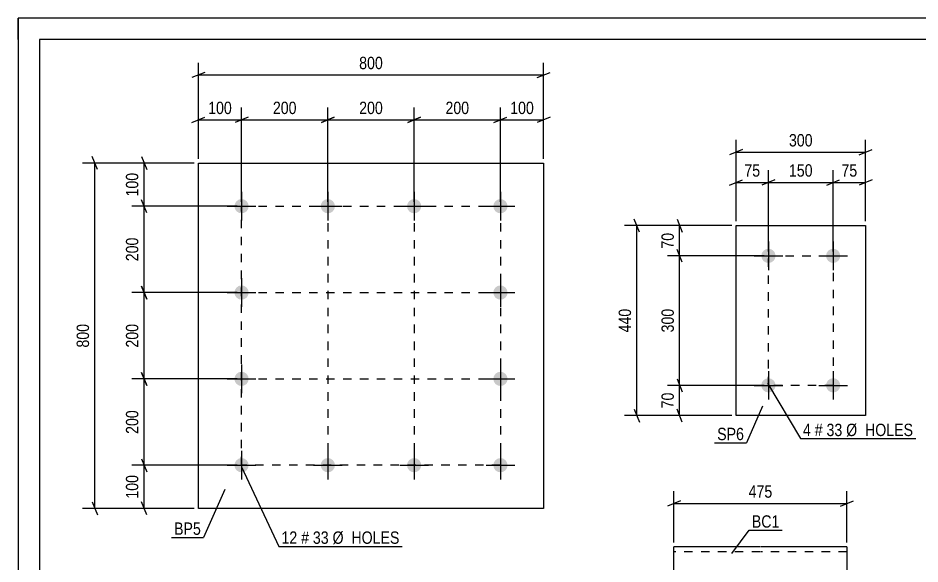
# Model space of a CAD drawing. Header units: millimetres. Extents: x 0 to 420, y 0 to 297.
# Drawn here: x 0 to 209, y 170.5 to 297 of the extents above; entities that cross this region are included whole.
import ezdxf

# ---------------------------------------------------------------- set-up
doc = ezdxf.new("R2010")
doc.units = ezdxf.units.MM
doc.linetypes.add('DXK_LINE_DOT2', pattern=[3.9198, 1.9599, -1.9599])
doc.styles.add('Arial Narrow', font='ARIALN.TTF', dxfattribs={"height": 0.2})

# ---------------------------------------------------------------- blocks, each defined once
blk = doc.blocks.new('Unknown-348435967-1132')
at = {"color": 5, "linetype": 'Continuous'}
for p, q in [((420, 297), (0, 297)), ((0, 297), (0, 0)), ((0, 292), (0, 297)), ((415, 292), (5, 292)), ((5, 292), (5, 5))]:
    blk.add_line(p, q, dxfattribs=at)
blk = doc.blocks.new('Bolt-348435967-2279 - 2245')
at = {"linetype": 'Continuous'}
for points in [[(51.8, 255.06, -1), (51.8, 251.76, -1)], [(71.8, 255.06, -1), (71.8, 251.76, -1)], [(91.8, 255.06, -1), (91.8, 251.76, -1)], [(111.8, 255.06, -1), (111.8, 251.76, -1)], [(51.8, 235.06, -1), (51.8, 231.76, -1)], [(111.8, 235.06, -1), (111.8, 231.76, -1)], [(51.8, 215.06, -1), (51.8, 211.76, -1)], [(111.8, 215.06, -1), (111.8, 211.76, -1)], [(51.8, 195.06, -1), (51.8, 191.76, -1)], [(71.8, 195.06, -1), (71.8, 191.76, -1)], [(91.8, 195.06, -1), (91.8, 191.76, -1)], [(111.8, 195.06, -1), (111.8, 191.76, -1)]]:
    blk.add_hatch(color=1, dxfattribs=at).paths.add_polyline_path(points)
at = {"color": 1, "linetype": 'Continuous'}
for p, q in [((51.8, 256.71), (51.8, 250.11)), ((71.8, 256.71), (71.8, 250.11)), ((91.8, 256.71), (91.8, 250.11)), ((111.8, 256.71), (111.8, 250.11)), ((48.5, 253.41), (55.1, 253.41)), ((68.5, 253.41), (75.1, 253.41)), ((88.5, 253.41), (95.1, 253.41)), ((108.5, 253.41), (115.1, 253.41)), ((51.8, 236.71), (51.8, 230.11)), ((111.8, 236.71), (111.8, 230.11)), ((48.5, 233.41), (55.1, 233.41)), ((108.5, 233.41), (115.1, 233.41)), ((51.8, 216.71), (51.8, 210.11)), ((111.8, 216.71), (111.8, 210.11)), ((48.5, 213.41), (55.1, 213.41)), ((108.5, 213.41), (115.1, 213.41)), ((51.8, 196.71), (51.8, 190.11)), ((71.8, 196.71), (71.8, 190.11)), ((91.8, 196.71), (91.8, 190.11)), ((111.8, 196.71), (111.8, 190.11)), ((48.5, 193.41), (55.1, 193.41)), ((68.5, 193.41), (75.1, 193.41)), ((88.5, 193.41), (95.1, 193.41)), ((108.5, 193.41), (115.1, 193.41))]:
    blk.add_line(p, q, dxfattribs=at)
blk = doc.blocks.new('Part-348435967-2294 - 2245')
at = {"color": 2, "linetype": 'Continuous'}
for p, q in [((41.8, 183.41), (41.8, 263.41)), ((41.8, 263.41), (121.8, 263.41)), ((121.8, 263.41), (121.8, 183.41)), ((121.8, 183.41), (41.8, 183.41))]:
    blk.add_line(p, q, dxfattribs=at)
blk = doc.blocks.new('Bolt-348435967-2156 - 2107')
at = {"linetype": 'Continuous'}
for points in [[(173.91, 243.56, -1), (173.91, 240.26, -1)], [(188.91, 243.56, -1), (188.91, 240.26, -1)], [(173.91, 213.56, -1), (173.91, 210.26, -1)], [(188.91, 213.56, -1), (188.91, 210.26, -1)]]:
    blk.add_hatch(color=1, dxfattribs=at).paths.add_polyline_path(points)
at = {"color": 1, "linetype": 'Continuous'}
for p, q in [((173.91, 245.21), (173.91, 238.61)), ((188.91, 245.21), (188.91, 238.61)), ((170.61, 241.91), (177.21, 241.91)), ((185.61, 241.91), (192.21, 241.91)), ((173.91, 215.21), (173.91, 208.61)), ((188.91, 215.21), (188.91, 208.61)), ((170.61, 211.91), (177.21, 211.91)), ((185.61, 211.91), (192.21, 211.91))]:
    blk.add_line(p, q, dxfattribs=at)
blk = doc.blocks.new('Part-348435967-2123 - 2107')
at = {"color": 2, "linetype": 'Continuous'}
for p, q in [((166.41, 204.91), (166.41, 248.91)), ((166.41, 248.91), (196.41, 248.91)), ((196.41, 248.91), (196.41, 204.91)), ((196.41, 204.91), (166.41, 204.91))]:
    blk.add_line(p, q, dxfattribs=at)
blk = doc.blocks.new('Part-348435967-2392 - 2375')
at = {"color": 2, "linetype": 'Continuous'}
for p, q in [((172.01, 174.53), (152.01, 174.53)), ((152.01, 146.93), (152.01, 174.53)), ((192.11, 174.53), (172.11, 174.53)), ((192.11, 174.53), (192.11, 144.53)), ((152.01, 146.93), (152.01, 144.53)), ((172.01, 144.53), (152.01, 144.53)), ((192.11, 144.53), (172.11, 144.53))]:
    blk.add_line(p, q, dxfattribs=at)
at = {"color": 7, "linetype": 'DXK_LINE_DOT2'}
for p, q in [((172.01, 173.33), (152.01, 173.33)), ((192.11, 173.33), (172.11, 173.33)), ((152.01, 144.71), (152.01, 146.93)), ((152.01, 145.73), (152.01, 145.82)), ((172.01, 145.73), (152.01, 145.73)), ((192.11, 145.73), (172.11, 145.73)), ((192.11, 145.73), (192.11, 145.82))]:
    blk.add_line(p, q, dxfattribs=at)
blk = doc.blocks.new('Rectangle-348435967-9124 - 2245')
at = {"color": 1, "linetype": 'DXK_LINE_DOT2'}
blk.add_lwpolyline([(51.8, 253.41), (111.8, 253.41), (111.8, 193.41), (51.8, 193.41), (51.8, 253.41)], close=True, dxfattribs=at)
blk = doc.blocks.new('Rectangle-348435967-9227 - 2107')
at = {"color": 1, "linetype": 'DXK_LINE_DOT2'}
blk.add_lwpolyline([(173.91, 241.91), (188.91, 241.91), (188.91, 211.91), (173.91, 211.91), (173.91, 241.91)], close=True, dxfattribs=at)
blk = doc.blocks.new('Line-348435967-9135 - 2245')
at = {"color": 1, "linetype": 'DXK_LINE_DOT2'}
blk.add_line((71.8, 253.41), (71.8, 193.41), dxfattribs=at)
blk = doc.blocks.new('Line-348435967-9142 - 2245')
at = {"color": 1, "linetype": 'DXK_LINE_DOT2'}
blk.add_line((91.8, 253.41), (91.8, 193.41), dxfattribs=at)
blk = doc.blocks.new('Line-348435967-9149 - 2245')
at = {"color": 1, "linetype": 'DXK_LINE_DOT2'}
blk.add_line((51.8, 233.41), (111.8, 233.41), dxfattribs=at)
blk = doc.blocks.new('Line-348435967-9156 - 2245')
at = {"color": 1, "linetype": 'DXK_LINE_DOT2'}
blk.add_line((51.8, 213.41), (111.8, 213.41), dxfattribs=at)
blk = doc.blocks.new('StraightDimension-348435967-2361 - 2245')
at = {"color": 7, "linetype": 'Continuous'}
for p, q in [((28.62, 194.91), (29.82, 191.91)), ((50.8, 193.41), (26.37, 193.41)), ((29.22, 183.41), (29.22, 193.41)), ((29.82, 181.91), (28.62, 184.91)), ((40.8, 183.41), (26.37, 183.41))]:
    blk.add_line(p, q, dxfattribs=at)
at = {"color": 0}
blk.add_wipeout([(28.47, 191.75), (24.27, 191.75), (24.27, 185.06), (28.47, 185.06)], dxfattribs=at)
at = {"color": 3, "style": 'Arial Narrow'}
blk.add_text('100', height=2.863, rotation=90.0002, dxfattribs=at).set_placement((27.87, 185.66))
blk = doc.blocks.new('StraightDimension-348435967-2310 - 2245')
at = {"color": 7, "linetype": 'Continuous'}
for p, q in [((91.8, 254.41), (91.8, 276.26)), ((111.8, 254.41), (111.8, 276.26)), ((93.3, 274.01), (90.3, 272.81)), ((110.3, 272.81), (113.3, 274.01)), ((91.8, 273.41), (111.8, 273.41))]:
    blk.add_line(p, q, dxfattribs=at)
at = {"color": 0}
blk.add_wipeout([(105.14, 274.16), (105.14, 278.36), (98.46, 278.36), (98.46, 274.16)], dxfattribs=at)
at = {"color": 3, "style": 'Arial Narrow'}
blk.add_text('200', height=2.863, dxfattribs=at).set_placement((99.06, 274.76))
blk = doc.blocks.new('StraightDimension-348435967-2296 - 2245')
at = {"color": 7, "linetype": 'Continuous'}
for p, q in [((41.8, 264.41), (41.8, 276.26)), ((51.8, 254.41), (51.8, 276.26)), ((40.3, 272.81), (43.3, 274.01)), ((53.3, 274.01), (50.3, 272.81)), ((41.8, 273.41), (51.8, 273.41))]:
    blk.add_line(p, q, dxfattribs=at)
at = {"color": 0}
blk.add_wipeout([(50.14, 274.16), (50.14, 278.36), (43.46, 278.36), (43.46, 274.16)], dxfattribs=at)
at = {"color": 3, "style": 'Arial Narrow'}
blk.add_text('100', height=2.863, dxfattribs=at).set_placement((44.06, 274.76))
blk = doc.blocks.new('StraightDimension-348435967-2306 - 2245')
at = {"color": 7, "linetype": 'Continuous'}
for p, q in [((51.8, 254.41), (51.8, 276.26)), ((71.8, 254.41), (71.8, 276.26)), ((53.3, 274.01), (50.3, 272.81)), ((70.3, 272.81), (73.3, 274.01)), ((51.8, 273.41), (71.8, 273.41))]:
    blk.add_line(p, q, dxfattribs=at)
at = {"color": 0}
blk.add_wipeout([(65.14, 274.16), (65.14, 278.36), (58.46, 278.36), (58.46, 274.16)], dxfattribs=at)
at = {"color": 3, "style": 'Arial Narrow'}
blk.add_text('200', height=2.863, dxfattribs=at).set_placement((59.06, 274.76))
blk = doc.blocks.new('StraightDimension-348435967-2308 - 2245')
at = {"color": 7, "linetype": 'Continuous'}
for p, q in [((71.8, 254.41), (71.8, 276.26)), ((91.8, 254.41), (91.8, 276.26)), ((73.3, 274.01), (70.3, 272.81)), ((90.3, 272.81), (93.3, 274.01)), ((71.8, 273.41), (91.8, 273.41))]:
    blk.add_line(p, q, dxfattribs=at)
at = {"color": 0}
blk.add_wipeout([(85.14, 274.16), (85.14, 278.36), (78.46, 278.36), (78.46, 274.16)], dxfattribs=at)
at = {"color": 3, "style": 'Arial Narrow'}
blk.add_text('200', height=2.863, dxfattribs=at).set_placement((79.06, 274.76))
blk = doc.blocks.new('StraightDimension-348435967-2312 - 2245')
at = {"color": 7, "linetype": 'Continuous'}
for p, q in [((111.8, 254.41), (111.8, 276.26)), ((121.8, 264.41), (121.8, 276.26)), ((110.3, 272.81), (113.3, 274.01)), ((123.3, 274.01), (120.3, 272.81)), ((111.8, 273.41), (121.8, 273.41))]:
    blk.add_line(p, q, dxfattribs=at)
at = {"color": 0}
blk.add_wipeout([(120.14, 274.16), (120.14, 278.36), (113.46, 278.36), (113.46, 274.16)], dxfattribs=at)
at = {"color": 3, "style": 'Arial Narrow'}
blk.add_text('100', height=2.863, dxfattribs=at).set_placement((114.06, 274.76))
blk = doc.blocks.new('StraightDimension-348435967-2323 - 2245')
at = {"color": 7, "linetype": 'Continuous'}
for p, q in [((41.8, 264.41), (41.8, 286.66)), ((121.8, 264.41), (121.8, 286.66)), ((43.3, 284.41), (40.3, 283.21)), ((120.3, 283.21), (123.3, 284.41)), ((41.8, 283.81), (121.8, 283.81))]:
    blk.add_line(p, q, dxfattribs=at)
at = {"color": 0}
blk.add_wipeout([(85.14, 284.56), (85.14, 288.76), (78.46, 288.76), (78.46, 284.56)], dxfattribs=at)
at = {"color": 3, "style": 'Arial Narrow'}
blk.add_text('800', height=2.863, dxfattribs=at).set_placement((79.06, 285.16))
blk = doc.blocks.new('StraightDimension-348435967-2334 - 2245')
at = {"color": 7, "linetype": 'Continuous'}
for p, q in [((40.8, 263.41), (14.95, 263.41)), ((18.4, 261.91), (17.2, 264.91)), ((17.8, 183.41), (17.8, 263.41)), ((17.2, 184.91), (18.4, 181.91)), ((40.8, 183.41), (14.95, 183.41))]:
    blk.add_line(p, q, dxfattribs=at)
at = {"color": 0}
blk.add_wipeout([(17.05, 226.75), (12.85, 226.75), (12.85, 220.06), (17.05, 220.06)], dxfattribs=at)
at = {"color": 3, "style": 'Arial Narrow'}
blk.add_text('800', height=2.863, rotation=90.0002, dxfattribs=at).set_placement((16.45, 220.66))
blk = doc.blocks.new('StraightDimension-348435967-2345 - 2245')
at = {"color": 7, "linetype": 'Continuous'}
for p, q in [((50.8, 253.41), (26.37, 253.41)), ((29.82, 251.91), (28.62, 254.91)), ((29.22, 233.41), (29.22, 253.41)), ((28.62, 234.91), (29.82, 231.91)), ((50.8, 233.41), (26.37, 233.41))]:
    blk.add_line(p, q, dxfattribs=at)
at = {"color": 0}
blk.add_wipeout([(28.47, 246.75), (24.27, 246.75), (24.27, 240.06), (28.47, 240.06)], dxfattribs=at)
at = {"color": 3, "style": 'Arial Narrow'}
blk.add_text('200', height=2.863, rotation=90.0002, dxfattribs=at).set_placement((27.87, 240.66))
blk = doc.blocks.new('StraightDimension-348435967-2347 - 2245')
at = {"color": 7, "linetype": 'Continuous'}
for p, q in [((40.8, 263.41), (26.37, 263.41)), ((28.62, 264.91), (29.82, 261.91)), ((29.22, 253.41), (29.22, 263.41)), ((50.8, 253.41), (26.37, 253.41)), ((29.82, 251.91), (28.62, 254.91))]:
    blk.add_line(p, q, dxfattribs=at)
at = {"color": 0}
blk.add_wipeout([(28.47, 261.75), (24.27, 261.75), (24.27, 255.06), (28.47, 255.06)], dxfattribs=at)
at = {"color": 3, "style": 'Arial Narrow'}
blk.add_text('100', height=2.863, rotation=90.0002, dxfattribs=at).set_placement((27.87, 255.66))
blk = doc.blocks.new('StraightDimension-348435967-2357 - 2245')
at = {"color": 7, "linetype": 'Continuous'}
for p, q in [((29.82, 231.91), (28.62, 234.91)), ((50.8, 233.41), (26.37, 233.41)), ((29.22, 213.41), (29.22, 233.41)), ((50.8, 213.41), (26.37, 213.41)), ((28.62, 214.91), (29.82, 211.91))]:
    blk.add_line(p, q, dxfattribs=at)
at = {"color": 0}
blk.add_wipeout([(28.47, 226.75), (24.27, 226.75), (24.27, 220.06), (28.47, 220.06)], dxfattribs=at)
at = {"color": 3, "style": 'Arial Narrow'}
blk.add_text('200', height=2.863, rotation=90.0002, dxfattribs=at).set_placement((27.87, 220.66))
blk = doc.blocks.new('StraightDimension-348435967-2359 - 2245')
at = {"color": 7, "linetype": 'Continuous'}
for p, q in [((50.8, 213.41), (26.37, 213.41)), ((29.82, 211.91), (28.62, 214.91)), ((29.22, 193.41), (29.22, 213.41)), ((28.62, 194.91), (29.82, 191.91)), ((50.8, 193.41), (26.37, 193.41))]:
    blk.add_line(p, q, dxfattribs=at)
at = {"color": 0}
blk.add_wipeout([(28.47, 206.75), (24.27, 206.75), (24.27, 200.06), (28.47, 200.06)], dxfattribs=at)
at = {"color": 3, "style": 'Arial Narrow'}
blk.add_text('200', height=2.863, rotation=90.0002, dxfattribs=at).set_placement((27.87, 200.66))
blk = doc.blocks.new('StraightDimension-348435967-2220 - 2107')
at = {"color": 7, "linetype": 'Continuous'}
for p, q in [((166.41, 249.91), (166.41, 261.76)), ((173.91, 242.91), (173.91, 261.76)), ((164.91, 258.31), (167.91, 259.51)), ((175.41, 259.51), (172.41, 258.31)), ((166.41, 258.91), (173.91, 258.91))]:
    blk.add_line(p, q, dxfattribs=at)
at = {"color": 0}
blk.add_wipeout([(172.58, 259.66), (172.58, 263.86), (167.73, 263.86), (167.73, 259.66)], dxfattribs=at)
at = {"color": 3, "style": 'Arial Narrow'}
blk.add_text('75', height=2.863, dxfattribs=at).set_placement((168.33, 260.26))
blk = doc.blocks.new('StraightDimension-348435967-2179 - 2107')
at = {"color": 7, "linetype": 'Continuous'}
for p, q in [((152.73, 213.41), (153.93, 210.41)), ((172.91, 211.91), (150.48, 211.91)), ((153.33, 204.91), (153.33, 211.91)), ((165.41, 204.91), (150.48, 204.91)), ((153.93, 203.41), (152.73, 206.41))]:
    blk.add_line(p, q, dxfattribs=at)
at = {"color": 0}
blk.add_wipeout([(152.58, 210.84), (148.38, 210.84), (148.38, 205.98), (152.58, 205.98)], dxfattribs=at)
at = {"color": 3, "style": 'Arial Narrow'}
blk.add_text('70', height=2.863, rotation=90.0002, dxfattribs=at).set_placement((151.98, 206.58))
blk = doc.blocks.new('StraightDimension-348435967-2158 - 2107')
at = {"color": 7, "linetype": 'Continuous'}
for p, q in [((165.41, 248.91), (140.56, 248.91)), ((144.01, 247.41), (142.81, 250.41)), ((143.41, 204.91), (143.41, 248.91)), ((165.41, 204.91), (140.56, 204.91)), ((142.81, 206.41), (144.01, 203.41))]:
    blk.add_line(p, q, dxfattribs=at)
at = {"color": 0}
blk.add_wipeout([(142.66, 230.25), (138.46, 230.25), (138.46, 223.57), (142.66, 223.57)], dxfattribs=at)
at = {"color": 3, "style": 'Arial Narrow'}
blk.add_text('440', height=2.863, rotation=90.0002, dxfattribs=at).set_placement((142.06, 224.17))
blk = doc.blocks.new('StraightDimension-348435967-2169 - 2107')
at = {"color": 7, "linetype": 'Continuous'}
for p, q in [((165.41, 248.91), (150.48, 248.91)), ((152.73, 250.41), (153.93, 247.41)), ((153.33, 241.91), (153.33, 248.91)), ((153.93, 240.41), (152.73, 243.41)), ((172.91, 241.91), (150.48, 241.91))]:
    blk.add_line(p, q, dxfattribs=at)
at = {"color": 0}
blk.add_wipeout([(152.58, 247.84), (148.38, 247.84), (148.38, 242.98), (152.58, 242.98)], dxfattribs=at)
at = {"color": 3, "style": 'Arial Narrow'}
blk.add_text('70', height=2.863, rotation=90.0002, dxfattribs=at).set_placement((151.98, 243.58))
blk = doc.blocks.new('StraightDimension-348435967-2189 - 2107')
at = {"color": 7, "linetype": 'Continuous'}
for p, q in [((153.93, 240.41), (152.73, 243.41)), ((172.91, 241.91), (150.48, 241.91)), ((153.33, 211.91), (153.33, 241.91)), ((152.73, 213.41), (153.93, 210.41)), ((172.91, 211.91), (150.48, 211.91))]:
    blk.add_line(p, q, dxfattribs=at)
at = {"color": 0}
blk.add_wipeout([(152.58, 230.25), (148.38, 230.25), (148.38, 223.57), (152.58, 223.57)], dxfattribs=at)
at = {"color": 3, "style": 'Arial Narrow'}
blk.add_text('300', height=2.863, rotation=90.0002, dxfattribs=at).set_placement((151.98, 224.17))
blk = doc.blocks.new('StraightDimension-348435967-2200 - 2107')
at = {"color": 7, "linetype": 'Continuous'}
for p, q in [((188.91, 242.91), (188.91, 261.76)), ((196.41, 249.91), (196.41, 261.76)), ((187.41, 258.31), (190.41, 259.51)), ((197.91, 259.51), (194.91, 258.31)), ((188.91, 258.91), (196.41, 258.91))]:
    blk.add_line(p, q, dxfattribs=at)
at = {"color": 0}
blk.add_wipeout([(195.08, 259.66), (195.08, 263.86), (190.23, 263.86), (190.23, 259.66)], dxfattribs=at)
at = {"color": 3, "style": 'Arial Narrow'}
blk.add_text('75', height=2.863, dxfattribs=at).set_placement((190.83, 260.26))
blk = doc.blocks.new('StraightDimension-348435967-2210 - 2107')
at = {"color": 7, "linetype": 'Continuous'}
for p, q in [((173.91, 242.91), (173.91, 261.76)), ((188.91, 242.91), (188.91, 261.76)), ((175.41, 259.51), (172.41, 258.31)), ((187.41, 258.31), (190.41, 259.51)), ((173.91, 258.91), (188.91, 258.91))]:
    blk.add_line(p, q, dxfattribs=at)
at = {"color": 0}
blk.add_wipeout([(184.75, 259.66), (184.75, 263.86), (178.06, 263.86), (178.06, 259.66)], dxfattribs=at)
at = {"color": 3, "style": 'Arial Narrow'}
blk.add_text('150', height=2.863, dxfattribs=at).set_placement((178.66, 260.26))
blk = doc.blocks.new('StraightDimension-348435967-2231 - 2107')
at = {"color": 7, "linetype": 'Continuous'}
for p, q in [((166.41, 249.91), (166.41, 268.76)), ((196.41, 249.91), (196.41, 268.76)), ((167.91, 266.51), (164.91, 265.31)), ((166.41, 265.91), (196.41, 265.91)), ((194.91, 265.31), (197.91, 266.51))]:
    blk.add_line(p, q, dxfattribs=at)
at = {"color": 0}
blk.add_wipeout([(184.75, 266.66), (184.75, 270.86), (178.06, 270.86), (178.06, 266.66)], dxfattribs=at)
at = {"color": 3, "style": 'Arial Narrow'}
blk.add_text('300', height=2.863, dxfattribs=at).set_placement((178.66, 267.26))
blk = doc.blocks.new('StraightDimension-348435967-2395 - 2375')
at = {"color": 7, "linetype": 'Continuous'}
for p, q in [((152.01, 175.53), (152.01, 187.38)), ((192.11, 175.53), (192.11, 187.38)), ((153.51, 185.13), (150.51, 183.93)), ((152.01, 184.53), (192.11, 184.53)), ((190.61, 183.93), (193.61, 185.13))]:
    blk.add_line(p, q, dxfattribs=at)
at = {"color": 0}
blk.add_wipeout([(175.4, 185.28), (175.4, 189.48), (168.72, 189.48), (168.72, 185.28)], dxfattribs=at)
at = {"color": 3, "style": 'Arial Narrow'}
blk.add_text('475', height=2.863, dxfattribs=at).set_placement((169.32, 185.88))
blk = doc.blocks.new('Mark-348435967-2290 - 2245')
at = {"color": 0}
blk.add_wipeout([(42.37, 177.28), (42.37, 180.28), (36.16, 180.28), (36.16, 177.28)], dxfattribs=at)
blk.add_wipeout([(42.37, 177.28), (42.37, 180.28), (36.16, 180.28), (36.16, 177.28)], dxfattribs=at)
at = {"color": 30, "linetype": 'Continuous'}
for p in [(47.9, 187.82), (35.56, 176.68)]:
    blk.add_line(p, (42.97, 176.68), dxfattribs=at)
at = {"color": 3, "style": 'Arial Narrow'}
blk.add_text('BP5', height=2.863, dxfattribs=at).set_placement((36.16, 177.28))
blk = doc.blocks.new('Mark-348435967-2275 - 2245')
at = {"color": 0}
blk.add_wipeout([(64.71, 175.2), (64.71, 178.2), (61.05, 178.2), (61.05, 175.2)], dxfattribs=at)
blk.add_wipeout([(64.71, 175.2), (64.71, 178.2), (61.05, 178.2), (61.05, 175.2)], dxfattribs=at)
at = {"color": 7, "linetype": 'Continuous'}
blk.add_line((51.8, 193.04), (60.45, 174.6), dxfattribs=at)
at = {"color": 3, "style": 'Arial Narrow'}
blk.add_text('12', height=2.863, dxfattribs=at).set_placement((61.05, 175.2))
at = {"color": 0}
blk.add_wipeout([(67.43, 175.2), (67.43, 178.2), (65.61, 178.2), (65.61, 175.2)], dxfattribs=at)
blk.add_wipeout([(67.43, 175.2), (67.43, 178.2), (65.61, 178.2), (65.61, 175.2)], dxfattribs=at)
blk.add_wipeout([(71.99, 175.2), (71.99, 178.2), (68.33, 178.2), (68.33, 175.2)], dxfattribs=at)
blk.add_wipeout([(71.99, 175.2), (71.99, 178.2), (68.33, 178.2), (68.33, 175.2)], dxfattribs=at)
at = {"color": 3, "style": 'Arial Narrow'}
for s, height, p in [('#', 2.86, (65.61, 175.2)), ('33', 2.863, (68.33, 175.2))]:
    blk.add_text(s, height=height, dxfattribs=at).set_placement(p)
at = {"color": 0}
blk.add_wipeout([(88.42, 175.2), (88.42, 178.2), (72.89, 178.2), (72.89, 175.2)], dxfattribs=at)
blk.add_wipeout([(88.42, 175.2), (88.42, 178.2), (72.89, 178.2), (72.89, 175.2)], dxfattribs=at)
at = {"color": 7, "linetype": 'Continuous'}
blk.add_line((60.45, 174.6), (89.02, 174.6), dxfattribs=at)
at = {"color": 3, "style": 'Arial Narrow'}
blk.add_text('Ø  HOLES', height=2.863, dxfattribs=at).set_placement((72.89, 175.2))
blk = doc.blocks.new('Mark-348435967-2119 - 2107')
at = {"color": 0}
blk.add_wipeout([(168.24, 199.21), (168.24, 202.21), (162.03, 202.21), (162.03, 199.21)], dxfattribs=at)
blk.add_wipeout([(168.24, 199.21), (168.24, 202.21), (162.03, 202.21), (162.03, 199.21)], dxfattribs=at)
at = {"color": 30, "linetype": 'Continuous'}
for p in [(172.56, 207.11), (161.43, 198.61)]:
    blk.add_line(p, (168.84, 198.61), dxfattribs=at)
at = {"color": 3, "style": 'Arial Narrow'}
blk.add_text('SP6', height=2.863, dxfattribs=at).set_placement((162.03, 199.21))
blk = doc.blocks.new('Mark-348435967-2152 - 2107')
at = {"color": 0}
blk.add_wipeout([(183.74, 200.16), (183.74, 203.16), (181.91, 203.16), (181.91, 200.16)], dxfattribs=at)
blk.add_wipeout([(183.74, 200.16), (183.74, 203.16), (181.91, 203.16), (181.91, 200.16)], dxfattribs=at)
at = {"color": 7, "linetype": 'Continuous'}
blk.add_line((173.68, 212.44), (181.31, 199.56), dxfattribs=at)
at = {"color": 0}
blk.add_wipeout([(186.47, 200.16), (186.47, 203.16), (184.64, 203.16), (184.64, 200.16)], dxfattribs=at)
blk.add_wipeout([(186.47, 200.16), (186.47, 203.16), (184.64, 203.16), (184.64, 200.16)], dxfattribs=at)
at = {"color": 3, "style": 'Arial Narrow'}
blk.add_text('4', height=2.86, dxfattribs=at).set_placement((181.91, 200.16))
at = {"color": 0}
blk.add_wipeout([(191.02, 200.16), (191.02, 203.16), (187.37, 203.16), (187.37, 200.16)], dxfattribs=at)
blk.add_wipeout([(191.02, 200.16), (191.02, 203.16), (187.37, 203.16), (187.37, 200.16)], dxfattribs=at)
at = {"color": 3, "style": 'Arial Narrow'}
for s, height, p in [('#', 2.86, (184.64, 200.16)), ('33', 2.863, (187.37, 200.16))]:
    blk.add_text(s, height=height, dxfattribs=at).set_placement(p)
at = {"color": 0}
blk.add_wipeout([(207.45, 200.16), (207.45, 203.16), (191.92, 203.16), (191.92, 200.16)], dxfattribs=at)
blk.add_wipeout([(207.45, 200.16), (207.45, 203.16), (191.92, 203.16), (191.92, 200.16)], dxfattribs=at)
at = {"color": 7, "linetype": 'Continuous'}
blk.add_line((181.31, 199.56), (208.05, 199.56), dxfattribs=at)
at = {"color": 3, "style": 'Arial Narrow'}
blk.add_text('Ø  HOLES', height=2.863, dxfattribs=at).set_placement((191.92, 200.16))
blk = doc.blocks.new('Mark-348435967-2388 - 2375')
at = {"color": 0}
blk.add_wipeout([(176.46, 178.94), (176.46, 181.94), (170.06, 181.94), (170.06, 178.94)], dxfattribs=at)
blk.add_wipeout([(176.46, 178.94), (176.46, 181.94), (170.06, 181.94), (170.06, 178.94)], dxfattribs=at)
at = {"color": 30, "linetype": 'Continuous'}
for p, q in [((165.4, 172.97), (169.46, 178.34)), ((169.46, 178.34), (177.06, 178.34))]:
    blk.add_line(p, q, dxfattribs=at)
at = {"color": 3, "style": 'Arial Narrow'}
blk.add_text('BC1', height=2.863, dxfattribs=at).set_placement((170.06, 178.94))

msp = doc.modelspace()

# ---------------------------------------------------------------- block references
for name in ['Unknown-348435967-1132', 'Part-348435967-2294 - 2245', 'Bolt-348435967-2279 - 2245', 'Rectangle-348435967-9124 - 2245', 'Line-348435967-9135 - 2245', 'Line-348435967-9142 - 2245', 'Part-348435967-2123 - 2107', 'Bolt-348435967-2156 - 2107', 'Rectangle-348435967-9227 - 2107', 'Line-348435967-9149 - 2245', 'Line-348435967-9156 - 2245', 'Part-348435967-2392 - 2375']:
    msp.add_blockref(name, (0, 0))

# ---------------------------------------------------------------- next in the draw order: block references
for name in ['StraightDimension-348435967-2296 - 2245', 'StraightDimension-348435967-2310 - 2245', 'StraightDimension-348435967-2220 - 2107', 'StraightDimension-348435967-2200 - 2107', 'StraightDimension-348435967-2179 - 2107', 'StraightDimension-348435967-2361 - 2245', 'StraightDimension-348435967-2395 - 2375']:
    msp.add_blockref(name, (0, 0))

# ---------------------------------------------------------------- next in the draw order: block references
for name in ['StraightDimension-348435967-2306 - 2245', 'StraightDimension-348435967-2312 - 2245', 'StraightDimension-348435967-2158 - 2107', 'Mark-348435967-2388 - 2375']:
    msp.add_blockref(name, (0, 0))

# ---------------------------------------------------------------- next in the draw order: block references
for name in ['StraightDimension-348435967-2308 - 2245', 'StraightDimension-348435967-2169 - 2107', 'Mark-348435967-2119 - 2107']:
    msp.add_blockref(name, (0, 0))

# ---------------------------------------------------------------- next in the draw order: block references
for name in ['StraightDimension-348435967-2323 - 2245', 'StraightDimension-348435967-2189 - 2107']:
    msp.add_blockref(name, (0, 0))

# ---------------------------------------------------------------- next in the draw order: block references
for name in ['StraightDimension-348435967-2334 - 2245', 'StraightDimension-348435967-2210 - 2107', 'Mark-348435967-2152 - 2107']:
    msp.add_blockref(name, (0, 0))

# ---------------------------------------------------------------- next in the draw order: block references
for name in ['StraightDimension-348435967-2231 - 2107', 'StraightDimension-348435967-2345 - 2245', 'Mark-348435967-2290 - 2245']:
    msp.add_blockref(name, (0, 0))

# ---------------------------------------------------------------- next in the draw order: block references
for name in ['StraightDimension-348435967-2347 - 2245', 'StraightDimension-348435967-2357 - 2245']:
    msp.add_blockref(name, (0, 0))

# ---------------------------------------------------------------- next in the draw order: block references
msp.add_blockref('StraightDimension-348435967-2359 - 2245', (0, 0))

# ---------------------------------------------------------------- next in the draw order: block references
msp.add_blockref('Mark-348435967-2275 - 2245', (0, 0))

doc.saveas('drawing.dxf')
